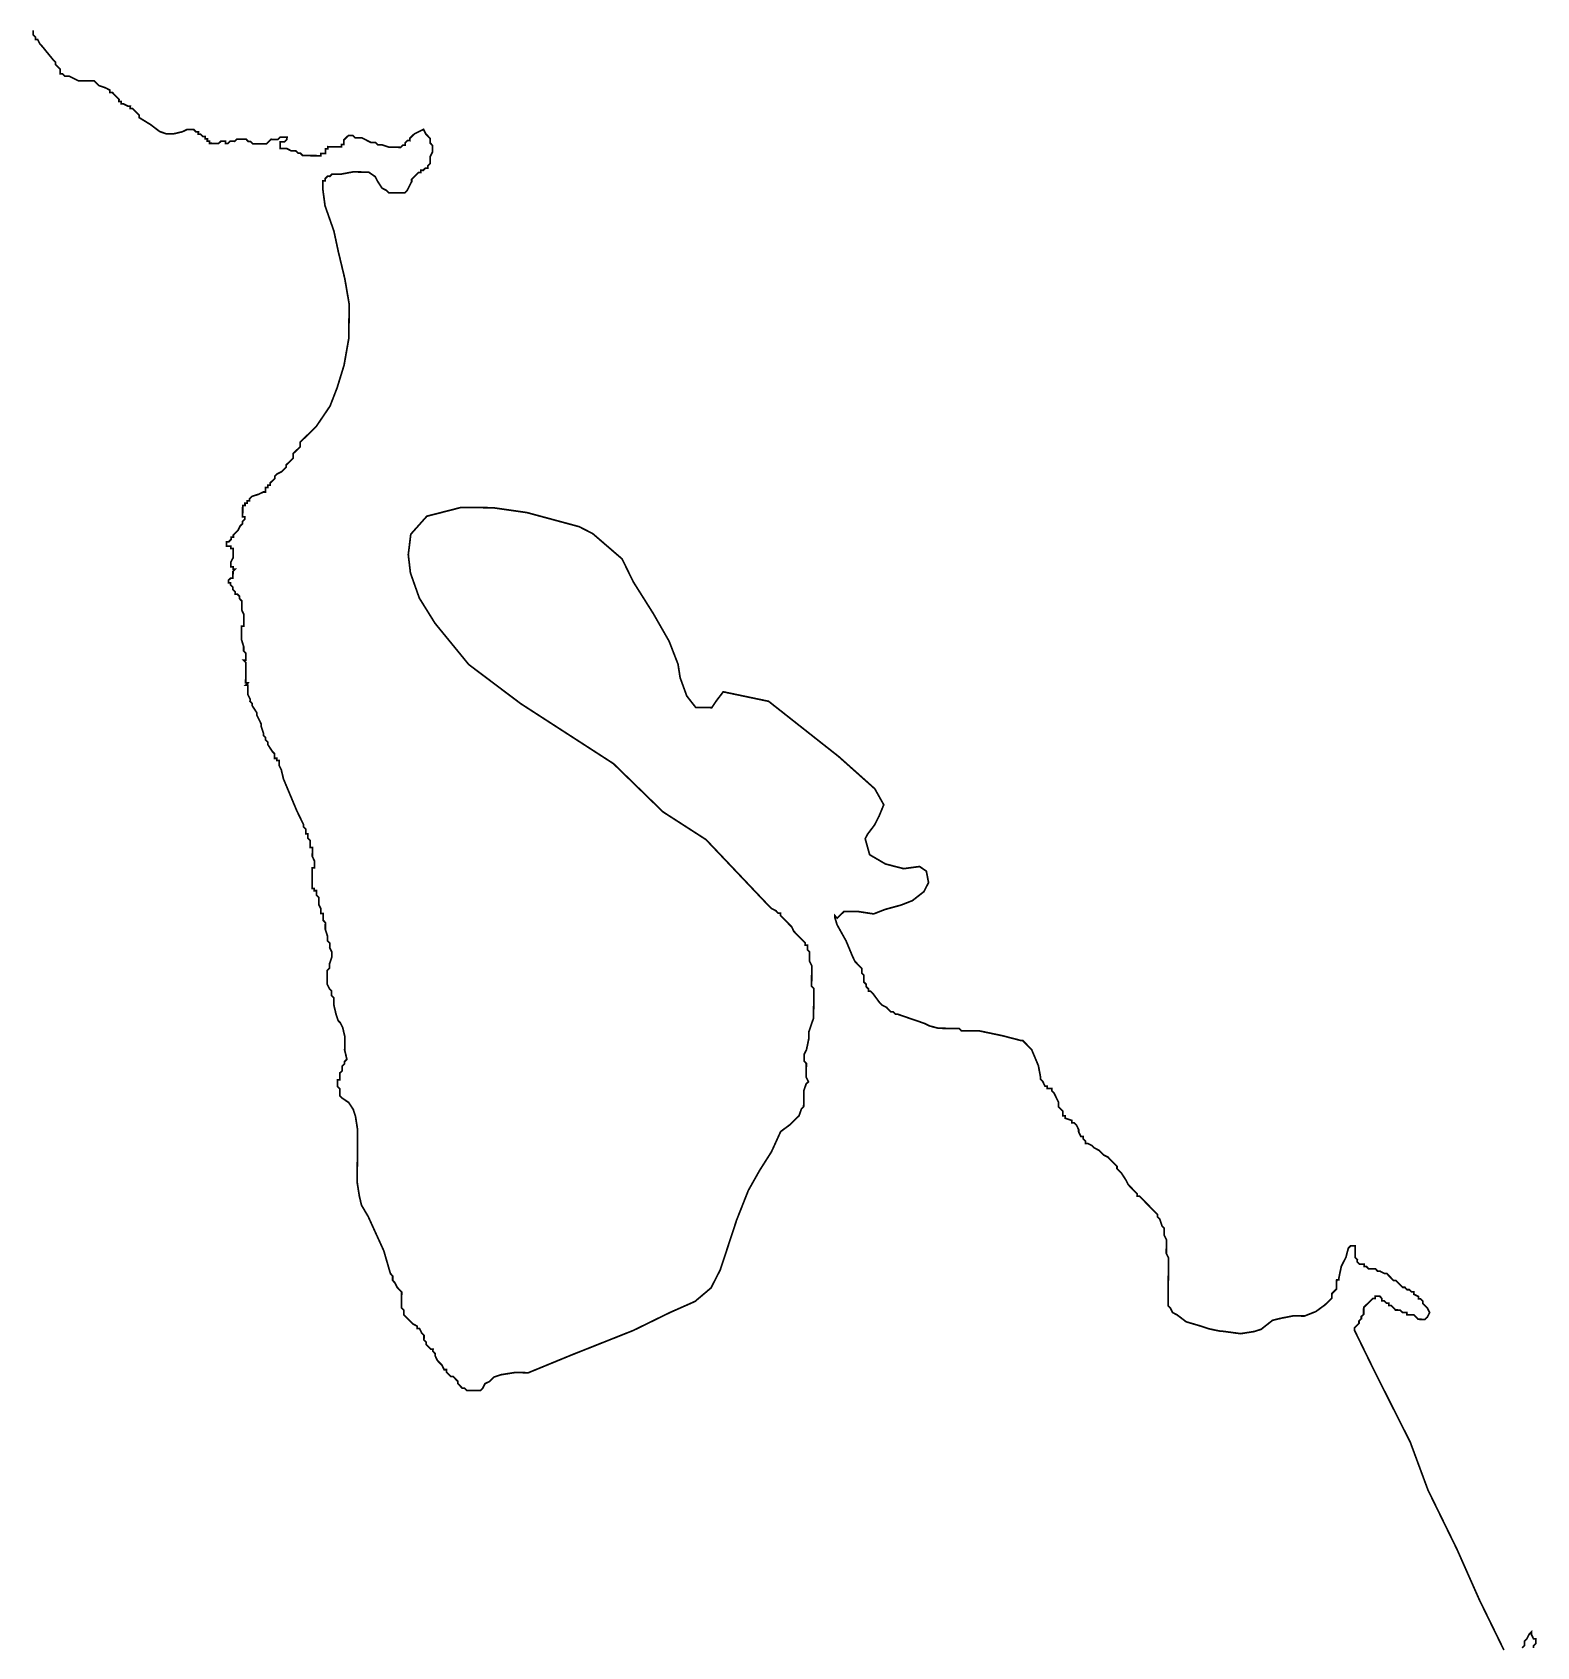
# Model space of a CAD drawing. Header units: metres. Extents: x 290190 to 339802, y 1811045 to 1991312.
# Drawn here: x 308450 to 311110, y 1909742 to 1912597 of the extents above; entities that cross this region are included whole.
import ezdxf

# ---------------------------------------------------------------- set-up
doc = ezdxf.new("R2010")
doc.units = ezdxf.units.M
doc.header["$MEASUREMENT"] = 0
doc.layers.add('HAZARDS LINE', color=1, linetype='Continuous')

msp = doc.modelspace()

# ---------------------------------------------------------------- linework, layer by layer
at = {"layer": 'HAZARDS LINE', "lineweight": 18}
for points in [[(311052.4, 1909736.6, 3.02, 3.02, 0), (311048.4, 1909744.7, 3.02, 3.02, 0), (311008.9, 1909825.5, 3.02, 3.02, 0), (310969.5, 1909914.4, 3.02, 3.02, 0), (310918.1, 1910019.4, 3.02, 3.02, 0), (310886.7, 1910104.2, 3.02, 3.02, 0), (310823.5, 1910229.5, 3.02, 3.02, 0), (310791.9, 1910294.2, 3.02, 3.02, 0), (310787.9, 1910302.3, 3.02, 3.02, 0), (310788, 1910306.3, 3.02, 3.02, 0), (310796.1, 1910314.3, 3.02, 3.02, 0), (310796.1, 1910318.3, 3.02, 3.02, 0), (310800.2, 1910322.3, 3.02, 3.02, 0), (310800.2, 1910326.3, 3.02, 3.02, 0), (310804.3, 1910330.3, 3.02, 3.02, 0), (310804.3, 1910334.3, 3.02, 3.02, 0), (310804.3, 1910338.3, 3.02, 3.02, 0), (310804.4, 1910342.3, 3.02, 3.02, 0), (310808.4, 1910346.3, 3.02, 3.02, 0), (310812.5, 1910350.3, 3.02, 3.02, 0), (310816.6, 1910354.3, 3.02, 3.02, 0), (310820.6, 1910358.3, 3.02, 3.02, 0), (310824.6, 1910358.3, 3.02, 3.02, 0), (310824.7, 1910362.3, 3.02, 3.02, 0), (310828.7, 1910362.2, 3.02, 3.02, 0), (310832.7, 1910362.2, 3.02, 3.02, 0), (310836.7, 1910358.1, 3.02, 3.02, 0), (310836.7, 1910354.1, 3.02, 3.02, 0), (310840.7, 1910354.1, 3.02, 3.02, 0), (310844.7, 1910350, 3.02, 3.02, 0), (310848.7, 1910350, 3.02, 3.02, 0), (310848.7, 1910346, 3.02, 3.02, 0), (310852.7, 1910345.9, 3.02, 3.02, 0), (310856.7, 1910341.9, 3.02, 3.02, 0), (310860.7, 1910337.8, 3.02, 3.02, 0), (310864.7, 1910337.8, 3.02, 3.02, 0), (310868.7, 1910337.7, 3.02, 3.02, 0), (310872.7, 1910333.7, 3.02, 3.02, 0), (310876.7, 1910333.6, 3.02, 3.02, 0), (310880.7, 1910333.6, 3.02, 3.02, 0), (310880.7, 1910329.6, 3.02, 3.02, 0), (310884.7, 1910329.5, 3.02, 3.02, 0), (310888.7, 1910329.5, 3.02, 3.02, 0), (310892.8, 1910329.5, 3.02, 3.02, 0), (310900.7, 1910321.4, 3.02, 3.02, 0), (310912.8, 1910321.2, 3.02, 3.02, 0), (310916.9, 1910325.2, 3.02, 3.02, 0), (310921, 1910333.2, 3.02, 3.02, 0), (310917, 1910341.3, 3.02, 3.02, 0), (310909, 1910349.4, 3.02, 3.02, 0), (310909.1, 1910353.5, 3.02, 3.02, 0), (310905.1, 1910357.5, 3.02, 3.02, 0), (310901.1, 1910357.6, 3.02, 3.02, 0), (310901.1, 1910361.6, 3.02, 3.02, 0), (310893.1, 1910365.7, 3.02, 3.02, 0), (310893.1, 1910369.7, 3.02, 3.02, 0), (310889.1, 1910369.7, 3.02, 3.02, 0), (310885.1, 1910373.8, 3.02, 3.02, 0), (310881.1, 1910373.8, 3.02, 3.02, 0), (310877.1, 1910377.9, 3.02, 3.02, 0), (310873.1, 1910377.9, 3.02, 3.02, 0), (310869.1, 1910382, 3.02, 3.02, 0), (310861.1, 1910390.1, 3.02, 3.02, 0), (310857.1, 1910390.1, 3.02, 3.02, 0), (310853.1, 1910394.2, 3.02, 3.02, 0), (310849.1, 1910398.3, 3.02, 3.02, 0), (310845.2, 1910402.3, 3.02, 3.02, 0), (310841.1, 1910402.4, 3.02, 3.02, 0), (310833.1, 1910406.5, 3.02, 3.02, 0), (310829.1, 1910406.5, 3.02, 3.02, 0), (310825.1, 1910410.6, 3.02, 3.02, 0), (310821.1, 1910410.6, 3.02, 3.02, 0), (310817.1, 1910410.6, 3.02, 3.02, 0), (310813, 1910410.7, 3.02, 3.02, 0), (310809.1, 1910414.7, 3.02, 3.02, 0), (310805, 1910414.8, 3.02, 3.02, 0), (310805.1, 1910418.8, 3.02, 3.02, 0), (310801.1, 1910418.8, 3.02, 3.02, 0), (310797, 1910418.9, 3.02, 3.02, 0), (310793, 1910422.9, 3.02, 3.02, 0), (310793.1, 1910426.9, 3.02, 3.02, 0), (310789.1, 1910431, 3.02, 3.02, 0), (310789.1, 1910435, 3.02, 3.02, 0), (310789.2, 1910439, 3.02, 3.02, 0), (310789.2, 1910443.1, 3.02, 3.02, 0), (310789.3, 1910451.1, 3.02, 3.02, 0), (310785.3, 1910451.2, 3.02, 3.02, 0), (310781.2, 1910451.2, 3.02, 3.02, 0), (310777.2, 1910447.2, 3.02, 3.02, 0), (310773, 1910431.1, 3.02, 3.02, 0), (310764.8, 1910415.1, 3.02, 3.02, 0), (310760.6, 1910395, 3.02, 3.02, 0), (310760.6, 1910391, 3.02, 3.02, 0), (310756.6, 1910391.1, 3.02, 3.02, 0), (310756.5, 1910387, 3.02, 3.02, 0), (310756.5, 1910383, 3.02, 3.02, 0), (310756.4, 1910379, 3.02, 3.02, 0), (310756.4, 1910375, 3.02, 3.02, 0), (310752.3, 1910371, 3.02, 3.02, 0), (310748.3, 1910367, 3.02, 3.02, 0), (310748.2, 1910358.9, 3.02, 3.02, 0), (310736, 1910347, 3.02, 3.02, 0), (310719.8, 1910335.1, 3.02, 3.02, 0), (310699.7, 1910327.2, 3.02, 3.02, 0), (310679.5, 1910327.4, 3.02, 3.02, 0), (310659.4, 1910323.5, 3.02, 3.02, 0), (310643.3, 1910319.7, 3.02, 3.02, 0), (310623, 1910303.7, 3.02, 3.02, 0), (310610.9, 1910299.8, 3.02, 3.02, 0), (310586.7, 1910296, 3.02, 3.02, 0), (310554.6, 1910300.3, 3.02, 3.02, 0), (310550.6, 1910300.4, 3.02, 3.02, 0), (310530.5, 1910304.6, 3.02, 3.02, 0), (310518.5, 1910308.7, 3.02, 3.02, 0), (310490.4, 1910317, 3.02, 3.02, 0), (310474.4, 1910329.2, 3.02, 3.02, 0), (310466.4, 1910333.3, 3.02, 3.02, 0), (310462.4, 1910341.4, 3.02, 3.02, 0), (310458.4, 1910345.5, 3.02, 3.02, 0), (310458.5, 1910353.5, 3.02, 3.02, 0), (310458.6, 1910365.6, 3.02, 3.02, 0), (310458.8, 1910385.7, 3.02, 3.02, 0), (310458.9, 1910397.8, 3.02, 3.02, 0), (310459.1, 1910413.9, 3.02, 3.02, 0), (310459.2, 1910430, 3.02, 3.02, 0), (310455.3, 1910438, 3.02, 3.02, 0), (310455.4, 1910450.1, 3.02, 3.02, 0), (310455.4, 1910458.2, 3.02, 3.02, 0), (310455.5, 1910462.2, 3.02, 3.02, 0), (310451.5, 1910470.3, 3.02, 3.02, 0), (310451.6, 1910478.3, 3.02, 3.02, 0), (310451.6, 1910482.3, 3.02, 3.02, 0), (310447.7, 1910486.4, 3.02, 3.02, 0), (310443.7, 1910498.5, 3.02, 3.02, 0), (310439.8, 1910502.6, 3.02, 3.02, 0), (310439.8, 1910506.6, 3.02, 3.02, 0), (310415.9, 1910530.9, 3.02, 3.02, 0), (310411.9, 1910535, 3.02, 3.02, 0), (310407.9, 1910539.1, 3.02, 3.02, 0), (310403.9, 1910539.1, 3.02, 3.02, 0), (310403.9, 1910543.1, 3.02, 3.02, 0), (310392, 1910555.3, 3.02, 3.02, 0), (310388, 1910559.4, 3.02, 3.02, 0), (310384, 1910567.4, 3.02, 3.02, 0), (310376.1, 1910579.6, 3.02, 3.02, 0), (310368.1, 1910587.7, 3.02, 3.02, 0), (310368.1, 1910591.7, 3.02, 3.02, 0), (310364.2, 1910595.8, 3.02, 3.02, 0), (310360.2, 1910599.8, 3.02, 3.02, 0), (310356.2, 1910603.9, 3.02, 3.02, 0), (310352.2, 1910608, 3.02, 3.02, 0), (310344.2, 1910612.1, 3.02, 3.02, 0), (310340.2, 1910616.1, 3.02, 3.02, 0), (310336.2, 1910620.2, 3.02, 3.02, 0), (310328.2, 1910624.3, 3.02, 3.02, 0), (310324.2, 1910628.3, 3.02, 3.02, 0), (310316.2, 1910632.4, 3.02, 3.02, 0), (310312.2, 1910632.5, 3.02, 3.02, 0), (310312.2, 1910636.5, 3.02, 3.02, 0), (310308.2, 1910640.5, 3.02, 3.02, 0), (310308.3, 1910644.6, 3.02, 3.02, 0), (310304.3, 1910644.6, 3.02, 3.02, 0), (310300.3, 1910652.7, 3.02, 3.02, 0), (310300.3, 1910656.7, 3.02, 3.02, 0), (310296.4, 1910664.8, 3.02, 3.02, 0), (310292.4, 1910668.8, 3.02, 3.02, 0), (310288.4, 1910668.9, 3.02, 3.02, 0), (310288.4, 1910672.9, 3.02, 3.02, 0), (310276.4, 1910677, 3.02, 3.02, 0), (310276.4, 1910681.1, 3.02, 3.02, 0), (310272.4, 1910681.1, 3.02, 3.02, 0), (310272.4, 1910685.1, 3.02, 3.02, 0), (310272.5, 1910689.1, 3.02, 3.02, 0), (310264.5, 1910697.3, 3.02, 3.02, 0), (310264.6, 1910705.3, 3.02, 3.02, 0), (310256.7, 1910721.5, 3.02, 3.02, 0), (310252.7, 1910725.5, 3.02, 3.02, 0), (310252.7, 1910729.6, 3.02, 3.02, 0), (310244.7, 1910729.6, 3.02, 3.02, 0), (310244.7, 1910733.7, 3.02, 3.02, 0), (310240.7, 1910733.7, 3.02, 3.02, 0), (310236.8, 1910741.8, 3.02, 3.02, 0), (310232.8, 1910745.8, 3.02, 3.02, 0), (310232.8, 1910749.9, 3.02, 3.02, 0), (310229, 1910770, 3.02, 3.02, 0), (310217.1, 1910798.3, 3.02, 3.02, 0), (310201.2, 1910814.5, 3.02, 3.02, 0), (310197.2, 1910814.6, 3.02, 3.02, 0), (310165.1, 1910822.9, 3.02, 3.02, 0), (310124.9, 1910831.3, 3.02, 3.02, 0), (310096.8, 1910831.6, 3.02, 3.02, 0), (310092.7, 1910831.6, 3.02, 3.02, 0), (310088.8, 1910835.7, 3.02, 3.02, 0), (310076.7, 1910835.8, 3.02, 3.02, 0), (310072.7, 1910835.8, 3.02, 3.02, 0), (310068.6, 1910835.8, 3.02, 3.02, 0), (310060.6, 1910835.9, 3.02, 3.02, 0), (310052.6, 1910836, 3.02, 3.02, 0), (310036.5, 1910840.1, 3.02, 3.02, 0), (310028.5, 1910844.2, 3.02, 3.02, 0), (310016.5, 1910848.4, 3.02, 3.02, 0), (310004.4, 1910852.5, 3.02, 3.02, 0), (309980.4, 1910860.8, 3.02, 3.02, 0), (309976.3, 1910860.8, 3.02, 3.02, 0), (309972.4, 1910864.9, 3.02, 3.02, 0), (309968.3, 1910864.9, 3.02, 3.02, 0), (309964.3, 1910869, 3.02, 3.02, 0), (309960.4, 1910873, 3.02, 3.02, 0), (309952.4, 1910877.1, 3.02, 3.02, 0), (309948.4, 1910881.2, 3.02, 3.02, 0), (309936.4, 1910897.4, 3.02, 3.02, 0), (309932.5, 1910901.4, 3.02, 3.02, 0), (309928.4, 1910901.5, 3.02, 3.02, 0), (309928.5, 1910905.5, 3.02, 3.02, 0), (309924.5, 1910909.6, 3.02, 3.02, 0), (309924.5, 1910913.6, 3.02, 3.02, 0), (309920.5, 1910917.6, 3.02, 3.02, 0), (309920.6, 1910921.7, 3.02, 3.02, 0), (309920.6, 1910925.7, 3.02, 3.02, 0), (309920.6, 1910929.7, 3.02, 3.02, 0), (309916.7, 1910933.8, 3.02, 3.02, 0), (309916.7, 1910937.8, 3.02, 3.02, 0), (309916.7, 1910941.8, 3.02, 3.02, 0), (309912.7, 1910945.9, 3.02, 3.02, 0), (309908.8, 1910949.9, 3.02, 3.02, 0), (309904.8, 1910954, 3.02, 3.02, 0), (309900.8, 1910962.1, 3.02, 3.02, 0), (309889, 1910990.4, 3.02, 3.02, 0), (309873.2, 1911018.7, 3.02, 3.02, 0), (309869.3, 1911030.8, 3.02, 3.02, 0), (309869.3, 1911034.8, 3.02, 3.02, 0), (309873.3, 1911030.7, 3.02, 3.02, 0), (309885.5, 1911042.7, 3.02, 3.02, 0), (309909.6, 1911042.5, 3.02, 3.02, 0), (309937.7, 1911038.2, 3.02, 3.02, 0), (309957.9, 1911046.1, 3.02, 3.02, 0), (309986.1, 1911053.8, 3.02, 3.02, 0), (310006.3, 1911061.7, 3.02, 3.02, 0), (310026.6, 1911077.6, 3.02, 3.02, 0), (310034.8, 1911093.6, 3.02, 3.02, 0), (310030.9, 1911113.8, 3.02, 3.02, 0), (310018.9, 1911122, 3.02, 3.02, 0), (309990.7, 1911118.2, 3.02, 3.02, 0), (309958.6, 1911126.5, 3.02, 3.02, 0), (309930.6, 1911142.9, 3.02, 3.02, 0), (309922.8, 1911171.1, 3.02, 3.02, 0), (309926.9, 1911179.1, 3.02, 3.02, 0), (309939.1, 1911195.1, 3.02, 3.02, 0), (309947.3, 1911211.1, 3.02, 3.02, 0), (309955.6, 1911231.2, 3.02, 3.02, 0), (309939.7, 1911259.5, 3.02, 3.02, 0), (309875.9, 1911316.4, 3.02, 3.02, 0), (309752, 1911414.1, 3.02, 3.02, 0), (309671.7, 1911430.9, 3.02, 3.02, 0), (309659.5, 1911414.9, 3.02, 3.02, 0), (309651.4, 1911402.9, 3.02, 3.02, 0), (309623.2, 1911403.1, 3.02, 3.02, 0), (309607.3, 1911423.4, 3.02, 3.02, 0), (309595.5, 1911455.7, 3.02, 3.02, 0), (309591.7, 1911479.9, 3.02, 3.02, 0), (309576, 1911520.3, 3.02, 3.02, 0), (309548.3, 1911568.8, 3.02, 3.02, 0), (309512.6, 1911625.4, 3.02, 3.02, 0), (309492.8, 1911665.9, 3.02, 3.02, 0), (309440.9, 1911710.6, 3.02, 3.02, 0), (309416.9, 1911722.9, 3.02, 3.02, 0), (309324.6, 1911747.8, 3.02, 3.02, 0), (309264.3, 1911756.4, 3.02, 3.02, 0), (309208, 1911756.9, 3.02, 3.02, 0), (309147.5, 1911741.4, 3.02, 3.02, 0), (309119.1, 1911709.5, 3.02, 3.02, 0), (309114.7, 1911673.3, 3.02, 3.02, 0), (309118.5, 1911641.1, 3.02, 3.02, 0), (309134.2, 1911596.7, 3.02, 3.02, 0), (309161.9, 1911552.2, 3.02, 3.02, 0), (309221.6, 1911479.2, 3.02, 3.02, 0), (309313.5, 1911410, 3.02, 3.02, 0), (309477.5, 1911303.9, 3.02, 3.02, 0), (309565.2, 1911218.6, 3.02, 3.02, 0), (309641.2, 1911169.6, 3.02, 3.02, 0), (309752.8, 1911051.9, 3.02, 3.02, 0), (309756.8, 1911047.9, 3.02, 3.02, 0), (309764.8, 1911043.8, 3.02, 3.02, 0), (309768.8, 1911039.7, 3.02, 3.02, 0), (309772.8, 1911039.7, 3.02, 3.02, 0), (309772.8, 1911035.7, 3.02, 3.02, 0), (309776.7, 1911031.6, 3.02, 3.02, 0), (309780.7, 1911027.5, 3.02, 3.02, 0), (309784.7, 1911023.5, 3.02, 3.02, 0), (309788.7, 1911019.4, 3.02, 3.02, 0), (309792.7, 1911015.4, 3.02, 3.02, 0), (309796.6, 1911007.3, 3.02, 3.02, 0), (309804.6, 1910999.2, 3.02, 3.02, 0), (309808.6, 1910995.1, 3.02, 3.02, 0), (309812.6, 1910991, 3.02, 3.02, 0), (309816.6, 1910987, 3.02, 3.02, 0), (309816.5, 1910983, 3.02, 3.02, 0), (309820.6, 1910982.9, 3.02, 3.02, 0), (309820.5, 1910978.9, 3.02, 3.02, 0), (309820.5, 1910974.9, 3.02, 3.02, 0), (309824.5, 1910970.8, 3.02, 3.02, 0), (309824.4, 1910966.8, 3.02, 3.02, 0), (309824.4, 1910962.8, 3.02, 3.02, 0), (309824.3, 1910954.7, 3.02, 3.02, 0), (309828.3, 1910946.6, 3.02, 3.02, 0), (309828.2, 1910938.6, 3.02, 3.02, 0), (309828.1, 1910926.5, 3.02, 3.02, 0), (309828.1, 1910922.5, 3.02, 3.02, 0), (309828, 1910914.5, 3.02, 3.02, 0), (309827.9, 1910910.4, 3.02, 3.02, 0), (309831.9, 1910906.4, 3.02, 3.02, 0), (309831.8, 1910890.3, 3.02, 3.02, 0), (309831.7, 1910886.3, 3.02, 3.02, 0), (309831.7, 1910882.2, 3.02, 3.02, 0), (309831.7, 1910878.2, 3.02, 3.02, 0), (309831.6, 1910870.2, 3.02, 3.02, 0), (309831.5, 1910862.1, 3.02, 3.02, 0), (309831.5, 1910858.1, 3.02, 3.02, 0), (309831.5, 1910854.1, 3.02, 3.02, 0), (309827.3, 1910842, 3.02, 3.02, 0), (309823.2, 1910830, 3.02, 3.02, 0), (309823.1, 1910822, 3.02, 3.02, 0), (309823.1, 1910817.9, 3.02, 3.02, 0), (309818.9, 1910797.9, 3.02, 3.02, 0), (309814.8, 1910789.8, 3.02, 3.02, 0), (309814.7, 1910785.8, 3.02, 3.02, 0), (309814.7, 1910781.8, 3.02, 3.02, 0), (309814.7, 1910777.8, 3.02, 3.02, 0), (309818.7, 1910773.7, 3.02, 3.02, 0), (309818.6, 1910765.7, 3.02, 3.02, 0), (309818.6, 1910761.6, 3.02, 3.02, 0), (309818.5, 1910757.6, 3.02, 3.02, 0), (309818.4, 1910749.6, 3.02, 3.02, 0), (309822.4, 1910741.5, 3.02, 3.02, 0), (309818.3, 1910737.5, 3.02, 3.02, 0), (309814.2, 1910725.5, 3.02, 3.02, 0), (309814.2, 1910721.5, 3.02, 3.02, 0), (309814.1, 1910713.4, 3.02, 3.02, 0), (309814, 1910701.3, 3.02, 3.02, 0), (309813.9, 1910697.3, 3.02, 3.02, 0), (309809.9, 1910693.3, 3.02, 3.02, 0), (309805.8, 1910681.3, 3.02, 3.02, 0), (309801.7, 1910677.3, 3.02, 3.02, 0), (309789.5, 1910665.3, 3.02, 3.02, 0), (309773.3, 1910653.4, 3.02, 3.02, 0), (309756.9, 1910617.4, 3.02, 3.02, 0), (309736.5, 1910585.4, 3.02, 3.02, 0), (309716.1, 1910549.3, 3.02, 3.02, 0), (309695.5, 1910497.2, 3.02, 3.02, 0), (309666.5, 1910409, 3.02, 3.02, 0), (309650.1, 1910376.9, 3.02, 3.02, 0), (309621.8, 1910353, 3.02, 3.02, 0), (309577.3, 1910333.3, 3.02, 3.02, 0), (309512.7, 1910301.7, 3.02, 3.02, 0), (309403.7, 1910258.4, 3.02, 3.02, 0), (309327, 1910226.9, 3.02, 3.02, 0), (309314.9, 1910227.1, 3.02, 3.02, 0), (309310.9, 1910227.1, 3.02, 3.02, 0), (309306.8, 1910227.1, 3.02, 3.02, 0), (309302.8, 1910227.2, 3.02, 3.02, 0), (309278.7, 1910223.4, 3.02, 3.02, 0), (309266.5, 1910219.4, 3.02, 3.02, 0), (309258.4, 1910211.5, 3.02, 3.02, 0), (309250.3, 1910207.5, 3.02, 3.02, 0), (309246.3, 1910199.5, 3.02, 3.02, 0), (309242.2, 1910195.5, 3.02, 3.02, 0), (309234.1, 1910195.6, 3.02, 3.02, 0), (309230.1, 1910195.6, 3.02, 3.02, 0), (309226.1, 1910195.7, 3.02, 3.02, 0), (309222.1, 1910195.7, 3.02, 3.02, 0), (309218.1, 1910195.7, 3.02, 3.02, 0), (309214.1, 1910199.8, 3.02, 3.02, 0), (309210, 1910199.8, 3.02, 3.02, 0), (309206.1, 1910203.9, 3.02, 3.02, 0), (309202.1, 1910208, 3.02, 3.02, 0), (309202.1, 1910212, 3.02, 3.02, 0), (309198.1, 1910216, 3.02, 3.02, 0), (309194.1, 1910220.1, 3.02, 3.02, 0), (309190.1, 1910220.1, 3.02, 3.02, 0), (309186.1, 1910224.2, 3.02, 3.02, 0), (309182.1, 1910228.3, 3.02, 3.02, 0), (309182.2, 1910232.3, 3.02, 3.02, 0), (309178.2, 1910232.3, 3.02, 3.02, 0), (309174.2, 1910240.4, 3.02, 3.02, 0), (309166.2, 1910248.5, 3.02, 3.02, 0), (309162.3, 1910256.6, 3.02, 3.02, 0), (309162.3, 1910260.6, 3.02, 3.02, 0), (309158.3, 1910264.7, 3.02, 3.02, 0), (309158.4, 1910268.7, 3.02, 3.02, 0), (309154.4, 1910268.7, 3.02, 3.02, 0), (309150.4, 1910272.8, 3.02, 3.02, 0), (309146.4, 1910276.9, 3.02, 3.02, 0), (309146.4, 1910280.9, 3.02, 3.02, 0), (309142.4, 1910284.9, 3.02, 3.02, 0), (309142.5, 1910289, 3.02, 3.02, 0), (309142.5, 1910293, 3.02, 3.02, 0), (309138.5, 1910297, 3.02, 3.02, 0), (309134.6, 1910305.1, 3.02, 3.02, 0), (309130.5, 1910305.2, 3.02, 3.02, 0), (309130.6, 1910309.2, 3.02, 3.02, 0), (309122.6, 1910313.3, 3.02, 3.02, 0), (309118.6, 1910317.3, 3.02, 3.02, 0), (309114.6, 1910321.4, 3.02, 3.02, 0), (309110.6, 1910325.5, 3.02, 3.02, 0), (309106.6, 1910329.5, 3.02, 3.02, 0), (309106.7, 1910333.5, 3.02, 3.02, 0), (309106.7, 1910337.6, 3.02, 3.02, 0), (309102.7, 1910341.6, 3.02, 3.02, 0), (309102.8, 1910353.7, 3.02, 3.02, 0), (309102.9, 1910357.7, 3.02, 3.02, 0), (309103, 1910369.8, 3.02, 3.02, 0), (309095, 1910377.9, 3.02, 3.02, 0), (309091, 1910386, 3.02, 3.02, 0), (309087.1, 1910390.1, 3.02, 3.02, 0), (309087.1, 1910398.1, 3.02, 3.02, 0), (309083.1, 1910402.2, 3.02, 3.02, 0), (309071.4, 1910442.5, 3.02, 3.02, 0), (309043.8, 1910503.1, 3.02, 3.02, 0), (309031.9, 1910523.3, 3.02, 3.02, 0), (309028.1, 1910539.5, 3.02, 3.02, 0), (309024.3, 1910563.6, 3.02, 3.02, 0), (309024.7, 1910607.9, 3.02, 3.02, 0), (309025.1, 1910656.2, 3.02, 3.02, 0), (309021.3, 1910680.3, 3.02, 3.02, 0), (309017.4, 1910692.4, 3.02, 3.02, 0), (309009.4, 1910704.6, 3.02, 3.02, 0), (308997.5, 1910712.7, 3.02, 3.02, 0), (308993.5, 1910716.8, 3.02, 3.02, 0), (308993.5, 1910720.8, 3.02, 3.02, 0), (308993.5, 1910724.8, 3.02, 3.02, 0), (308993.6, 1910728.9, 3.02, 3.02, 0), (308989.6, 1910732.9, 3.02, 3.02, 0), (308989.6, 1910737, 3.02, 3.02, 0), (308989.7, 1910741, 3.02, 3.02, 0), (308989.7, 1910745, 3.02, 3.02, 0), (308993.7, 1910745, 3.02, 3.02, 0), (308993.8, 1910749, 3.02, 3.02, 0), (308993.8, 1910757, 3.02, 3.02, 0), (308997.9, 1910761, 3.02, 3.02, 0), (308998, 1910769.1, 3.02, 3.02, 0), (309002, 1910773.1, 3.02, 3.02, 0), (309002.1, 1910777.1, 3.02, 3.02, 0), (309006.1, 1910781.1, 3.02, 3.02, 0), (309002.2, 1910797.2, 3.02, 3.02, 0), (309002.5, 1910821.3, 3.02, 3.02, 0), (308998.6, 1910837.5, 3.02, 3.02, 0), (308994.6, 1910845.5, 3.02, 3.02, 0), (308990.6, 1910849.6, 3.02, 3.02, 0), (308986.7, 1910861.7, 3.02, 3.02, 0), (308982.9, 1910877.8, 3.02, 3.02, 0), (308982.9, 1910881.9, 3.02, 3.02, 0), (308982.9, 1910885.9, 3.02, 3.02, 0), (308983, 1910889.9, 3.02, 3.02, 0), (308979, 1910894, 3.02, 3.02, 0), (308979, 1910898, 3.02, 3.02, 0), (308979, 1910902, 3.02, 3.02, 0), (308975.1, 1910906.1, 3.02, 3.02, 0), (308971.1, 1910914.2, 3.02, 3.02, 0), (308971.1, 1910918.2, 3.02, 3.02, 0), (308971.2, 1910922.2, 3.02, 3.02, 0), (308971.2, 1910926.2, 3.02, 3.02, 0), (308971.3, 1910930.2, 3.02, 3.02, 0), (308971.3, 1910938.3, 3.02, 3.02, 0), (308975.4, 1910942.3, 3.02, 3.02, 0), (308975.5, 1910950.3, 3.02, 3.02, 0), (308979.6, 1910962.4, 3.02, 3.02, 0), (308979.6, 1910966.4, 3.02, 3.02, 0), (308979.7, 1910970.4, 3.02, 3.02, 0), (308975.7, 1910978.5, 3.02, 3.02, 0), (308975.8, 1910982.5, 3.02, 3.02, 0), (308975.8, 1910986.5, 3.02, 3.02, 0), (308971.8, 1910990.6, 3.02, 3.02, 0), (308971.8, 1910994.6, 3.02, 3.02, 0), (308971.9, 1910998.6, 3.02, 3.02, 0), (308968, 1911010.7, 3.02, 3.02, 0), (308968, 1911014.8, 3.02, 3.02, 0), (308968, 1911018.8, 3.02, 3.02, 0), (308968.1, 1911022.8, 3.02, 3.02, 0), (308964.1, 1911026.9, 3.02, 3.02, 0), (308964.1, 1911030.9, 3.02, 3.02, 0), (308964.2, 1911034.9, 3.02, 3.02, 0), (308964.2, 1911038.9, 3.02, 3.02, 0), (308960.2, 1911039, 3.02, 3.02, 0), (308960.2, 1911043, 3.02, 3.02, 0), (308960.2, 1911047, 3.02, 3.02, 0), (308956.3, 1911055.1, 3.02, 3.02, 0), (308956.3, 1911059.1, 3.02, 3.02, 0), (308956.4, 1911067.2, 3.02, 3.02, 0), (308952.4, 1911071.2, 3.02, 3.02, 0), (308952.5, 1911075.3, 3.02, 3.02, 0), (308952.5, 1911079.3, 3.02, 3.02, 0), (308948.5, 1911079.3, 3.02, 3.02, 0), (308948.5, 1911083.3, 3.02, 3.02, 0), (308944.5, 1911083.4, 3.02, 3.02, 0), (308944.5, 1911087.4, 3.02, 3.02, 0), (308944.6, 1911091.4, 3.02, 3.02, 0), (308944.7, 1911103.5, 3.02, 3.02, 0), (308944.8, 1911115.6, 3.02, 3.02, 0), (308944.8, 1911119.6, 3.02, 3.02, 0), (308948.8, 1911119.6, 3.02, 3.02, 0), (308948.9, 1911123.6, 3.02, 3.02, 0), (308948.9, 1911127.6, 3.02, 3.02, 0), (308948.9, 1911131.6, 3.02, 3.02, 0), (308945, 1911139.7, 3.02, 3.02, 0), (308945, 1911143.7, 3.02, 3.02, 0), (308945.1, 1911147.7, 3.02, 3.02, 0), (308945.1, 1911151.8, 3.02, 3.02, 0), (308945.1, 1911155.8, 3.02, 3.02, 0), (308941.1, 1911155.8, 3.02, 3.02, 0), (308941.1, 1911159.9, 3.02, 3.02, 0), (308941.2, 1911163.9, 3.02, 3.02, 0), (308941.2, 1911167.9, 3.02, 3.02, 0), (308937.2, 1911172, 3.02, 3.02, 0), (308937.3, 1911176, 3.02, 3.02, 0), (308937.3, 1911180, 3.02, 3.02, 0), (308933.3, 1911180, 3.02, 3.02, 0), (308933.3, 1911184.1, 3.02, 3.02, 0), (308933.4, 1911188.1, 3.02, 3.02, 0), (308929.4, 1911192.1, 3.02, 3.02, 0), (308929.4, 1911196.2, 3.02, 3.02, 0), (308917.6, 1911220.4, 3.02, 3.02, 0), (308893.9, 1911277, 3.02, 3.02, 0), (308890.1, 1911293.1, 3.02, 3.02, 0), (308886.1, 1911301.2, 3.02, 3.02, 0), (308886.1, 1911305.2, 3.02, 3.02, 0), (308886.2, 1911309.2, 3.02, 3.02, 0), (308882.2, 1911309.3, 3.02, 3.02, 0), (308882.2, 1911313.3, 3.02, 3.02, 0), (308878.2, 1911313.3, 3.02, 3.02, 0), (308878.2, 1911317.3, 3.02, 3.02, 0), (308878.2, 1911321.4, 3.02, 3.02, 0), (308874.3, 1911325.4, 3.02, 3.02, 0), (308866.3, 1911337.6, 3.02, 3.02, 0), (308866.4, 1911341.6, 3.02, 3.02, 0), (308862.4, 1911345.6, 3.02, 3.02, 0), (308862.4, 1911349.7, 3.02, 3.02, 0), (308858.4, 1911353.7, 3.02, 3.02, 0), (308858.5, 1911357.8, 3.02, 3.02, 0), (308854.5, 1911369.9, 3.02, 3.02, 0), (308854.6, 1911373.9, 3.02, 3.02, 0), (308846.7, 1911390, 3.02, 3.02, 0), (308846.7, 1911394.1, 3.02, 3.02, 0), (308838.8, 1911406.2, 3.02, 3.02, 0), (308838.8, 1911410.2, 3.02, 3.02, 0), (308834.8, 1911414.3, 3.02, 3.02, 0), (308834.9, 1911418.3, 3.02, 3.02, 0), (308830.9, 1911426.4, 3.02, 3.02, 0), (308831, 1911430.4, 3.02, 3.02, 0), (308831, 1911434.4, 3.02, 3.02, 0), (308831.1, 1911442.5, 3.02, 3.02, 0), (308827, 1911442.5, 3.02, 3.02, 0), (308831.1, 1911446.5, 3.02, 3.02, 0), (308827.1, 1911446.6, 3.02, 3.02, 0), (308827.2, 1911462.6, 3.02, 3.02, 0), (308827.3, 1911466.7, 3.02, 3.02, 0), (308827.3, 1911470.7, 3.02, 3.02, 0), (308827.3, 1911474.7, 3.02, 3.02, 0), (308827.4, 1911478.7, 3.02, 3.02, 0), (308827.4, 1911482.8, 3.02, 3.02, 0), (308823.4, 1911486.8, 3.02, 3.02, 0), (308827.4, 1911486.8, 3.02, 3.02, 0), (308827.5, 1911490.8, 3.02, 3.02, 0), (308827.5, 1911494.8, 3.02, 3.02, 0), (308827.5, 1911498.9, 3.02, 3.02, 0), (308823.6, 1911502.9, 3.02, 3.02, 0), (308823.6, 1911511, 3.02, 3.02, 0), (308819.7, 1911523.1, 3.02, 3.02, 0), (308819.8, 1911527.1, 3.02, 3.02, 0), (308819.8, 1911531.1, 3.02, 3.02, 0), (308819.8, 1911535.1, 3.02, 3.02, 0), (308819.9, 1911539.2, 3.02, 3.02, 0), (308819.9, 1911547.2, 3.02, 3.02, 0), (308824, 1911547.2, 3.02, 3.02, 0), (308824.1, 1911559.2, 3.02, 3.02, 0), (308824.1, 1911563.3, 3.02, 3.02, 0), (308824.1, 1911567.3, 3.02, 3.02, 0), (308820.2, 1911575.4, 3.02, 3.02, 0), (308820.2, 1911579.4, 3.02, 3.02, 0), (308820.3, 1911583.4, 3.02, 3.02, 0), (308820.3, 1911587.4, 3.02, 3.02, 0), (308820.3, 1911591.5, 3.02, 3.02, 0), (308816.4, 1911595.5, 3.02, 3.02, 0), (308816.4, 1911599.5, 3.02, 3.02, 0), (308812.4, 1911603.6, 3.02, 3.02, 0), (308808.4, 1911603.6, 3.02, 3.02, 0), (308808.4, 1911607.7, 3.02, 3.02, 0), (308804.4, 1911611.7, 3.02, 3.02, 0), (308804.5, 1911615.7, 3.02, 3.02, 0), (308800.5, 1911619.8, 3.02, 3.02, 0), (308800.5, 1911623.8, 3.02, 3.02, 0), (308796.5, 1911623.9, 3.02, 3.02, 0), (308796.5, 1911627.9, 3.02, 3.02, 0), (308800.6, 1911631.9, 3.02, 3.02, 0), (308804.6, 1911631.8, 3.02, 3.02, 0), (308804.6, 1911635.9, 3.02, 3.02, 0), (308804.7, 1911639.9, 3.02, 3.02, 0), (308804.7, 1911643.9, 3.02, 3.02, 0), (308808.8, 1911647.9, 3.02, 3.02, 0), (308804.8, 1911647.9, 3.02, 3.02, 0), (308804.8, 1911652, 3.02, 3.02, 0), (308800.8, 1911652, 3.02, 3.02, 0), (308800.8, 1911656, 3.02, 3.02, 0), (308800.8, 1911660, 3.02, 3.02, 0), (308804.9, 1911668, 3.02, 3.02, 0), (308805, 1911672.1, 3.02, 3.02, 0), (308805, 1911676.1, 3.02, 3.02, 0), (308805, 1911680.1, 3.02, 3.02, 0), (308805.1, 1911684.1, 3.02, 3.02, 0), (308801.1, 1911684.2, 3.02, 3.02, 0), (308801.1, 1911688.2, 3.02, 3.02, 0), (308797.1, 1911688.2, 3.02, 3.02, 0), (308793.1, 1911688.3, 3.02, 3.02, 0), (308793.1, 1911692.3, 3.02, 3.02, 0), (308793.1, 1911696.3, 3.02, 3.02, 0), (308797.2, 1911696.3, 3.02, 3.02, 0), (308801.2, 1911700.3, 3.02, 3.02, 0), (308801.2, 1911704.3, 3.02, 3.02, 0), (308805.3, 1911704.3, 3.02, 3.02, 0), (308805.3, 1911708.3, 3.02, 3.02, 0), (308809.4, 1911712.3, 3.02, 3.02, 0), (308813.4, 1911716.3, 3.02, 3.02, 0), (308817.5, 1911724.3, 3.02, 3.02, 0), (308821.6, 1911728.2, 3.02, 3.02, 0), (308821.6, 1911732.3, 3.02, 3.02, 0), (308825.7, 1911736.3, 3.02, 3.02, 0), (308825.7, 1911740.3, 3.02, 3.02, 0), (308821.7, 1911740.3, 3.02, 3.02, 0), (308821.7, 1911744.3, 3.02, 3.02, 0), (308821.8, 1911748.4, 3.02, 3.02, 0), (308821.8, 1911752.4, 3.02, 3.02, 0), (308821.8, 1911756.4, 3.02, 3.02, 0), (308821.9, 1911760.4, 3.02, 3.02, 0), (308825.9, 1911760.4, 3.02, 3.02, 0), (308825.9, 1911764.4, 3.02, 3.02, 0), (308829.9, 1911764.4, 3.02, 3.02, 0), (308830, 1911768.4, 3.02, 3.02, 0), (308834, 1911768.4, 3.02, 3.02, 0), (308834, 1911772.4, 3.02, 3.02, 0), (308838.1, 1911776.4, 3.02, 3.02, 0), (308850.2, 1911780.3, 3.02, 3.02, 0), (308858.3, 1911784.2, 3.02, 3.02, 0), (308862.3, 1911784.2, 3.02, 3.02, 0), (308862.3, 1911788.2, 3.02, 3.02, 0), (308862.4, 1911792.3, 3.02, 3.02, 0), (308866.4, 1911792.2, 3.02, 3.02, 0), (308866.4, 1911796.2, 3.02, 3.02, 0), (308870.5, 1911796.2, 3.02, 3.02, 0), (308870.5, 1911800.2, 3.02, 3.02, 0), (308874.6, 1911804.2, 3.02, 3.02, 0), (308878.6, 1911808.2, 3.02, 3.02, 0), (308878.7, 1911812.2, 3.02, 3.02, 0), (308882.7, 1911816.2, 3.02, 3.02, 0), (308890.8, 1911820.2, 3.02, 3.02, 0), (308894.9, 1911824.1, 3.02, 3.02, 0), (308898.9, 1911828.1, 3.02, 3.02, 0), (308898.9, 1911832.2, 3.02, 3.02, 0), (308903, 1911836.1, 3.02, 3.02, 0), (308907.1, 1911840.1, 3.02, 3.02, 0), (308911.1, 1911844.1, 3.02, 3.02, 0), (308911.2, 1911852.2, 3.02, 3.02, 0), (308915.3, 1911856.2, 3.02, 3.02, 0), (308919.3, 1911860.1, 3.02, 3.02, 0), (308923.4, 1911864.1, 3.02, 3.02, 0), (308923.4, 1911868.1, 3.02, 3.02, 0), (308923.4, 1911872.2, 3.02, 3.02, 0), (308935.6, 1911884.1, 3.02, 3.02, 0), (308951.9, 1911900.1, 3.02, 3.02, 0), (308976.3, 1911936.1, 3.02, 3.02, 0), (308988.7, 1911968.1, 3.02, 3.02, 0), (309001.1, 1912008.3, 3.02, 3.02, 0), (309009.6, 1912056.5, 3.02, 3.02, 0), (309009.9, 1912092.7, 3.02, 3.02, 0), (309010.1, 1912116.8, 3.02, 3.02, 0), (309002.5, 1912161.1, 3.02, 3.02, 0), (308990.9, 1912209.5, 3.02, 3.02, 0), (308983.1, 1912245.8, 3.02, 3.02, 0), (308967.5, 1912290.2, 3.02, 3.02, 0), (308963.7, 1912318.4, 3.02, 3.02, 0), (308963.8, 1912330.5, 3.02, 3.02, 0), (308963.8, 1912334.5, 3.02, 3.02, 0), (308967.9, 1912334.5, 3.02, 3.02, 0), (308967.9, 1912338.5, 3.02, 3.02, 0), (308971.9, 1912342.5, 3.02, 3.02, 0), (308976, 1912342.4, 3.02, 3.02, 0), (308980, 1912346.4, 3.02, 3.02, 0), (308984.1, 1912346.4, 3.02, 3.02, 0), (308992.1, 1912346.3, 3.02, 3.02, 0), (308996.1, 1912346.3, 3.02, 3.02, 0), (309016.3, 1912350.1, 3.02, 3.02, 0), (309024.3, 1912350.1, 3.02, 3.02, 0), (309032.4, 1912350, 3.02, 3.02, 0), (309044.4, 1912349.9, 3.02, 3.02, 0), (309056.4, 1912341.7, 3.02, 3.02, 0), (309060.4, 1912333.6, 3.02, 3.02, 0), (309068.3, 1912321.5, 3.02, 3.02, 0), (309076.3, 1912317.4, 3.02, 3.02, 0), (309080.3, 1912313.3, 3.02, 3.02, 0), (309088.3, 1912313.3, 3.02, 3.02, 0), (309100.4, 1912313.2, 3.02, 3.02, 0), (309108.5, 1912313.1, 3.02, 3.02, 0), (309112.5, 1912317.1, 3.02, 3.02, 0), (309116.6, 1912325.1, 3.02, 3.02, 0), (309120.7, 1912333.1, 3.02, 3.02, 0), (309120.7, 1912337.1, 3.02, 3.02, 0), (309124.8, 1912341.1, 3.02, 3.02, 0), (309128.9, 1912345.1, 3.02, 3.02, 0), (309132.9, 1912349.1, 3.02, 3.02, 0), (309136.9, 1912349, 3.02, 3.02, 0), (309137, 1912353.1, 3.02, 3.02, 0), (309141, 1912353, 3.02, 3.02, 0), (309145.1, 1912357, 3.02, 3.02, 0), (309149.1, 1912357, 3.02, 3.02, 0), (309149.1, 1912361, 3.02, 3.02, 0), (309153.2, 1912365, 3.02, 3.02, 0), (309153.2, 1912369, 3.02, 3.02, 0), (309153.3, 1912377.1, 3.02, 3.02, 0), (309157.4, 1912385.1, 3.02, 3.02, 0), (309157.5, 1912393.1, 3.02, 3.02, 0), (309157.5, 1912397.1, 3.02, 3.02, 0), (309153.5, 1912401.2, 3.02, 3.02, 0), (309153.6, 1912409.2, 3.02, 3.02, 0), (309149.6, 1912413.3, 3.02, 3.02, 0), (309145.6, 1912417.4, 3.02, 3.02, 0), (309141.7, 1912425.4, 3.02, 3.02, 0), (309133.6, 1912421.5, 3.02, 3.02, 0), (309125.5, 1912417.5, 3.02, 3.02, 0), (309121.4, 1912413.6, 3.02, 3.02, 0), (309117.4, 1912409.6, 3.02, 3.02, 0), (309117.3, 1912405.5, 3.02, 3.02, 0), (309113.3, 1912405.6, 3.02, 3.02, 0), (309109.3, 1912401.6, 3.02, 3.02, 0), (309109.2, 1912397.6, 3.02, 3.02, 0), (309105.2, 1912397.6, 3.02, 3.02, 0), (309101.1, 1912393.6, 3.02, 3.02, 0), (309097.1, 1912393.7, 3.02, 3.02, 0), (309093.1, 1912393.7, 3.02, 3.02, 0), (309089.1, 1912393.7, 3.02, 3.02, 0), (309085.1, 1912393.8, 3.02, 3.02, 0), (309081, 1912393.8, 3.02, 3.02, 0), (309069, 1912397.9, 3.02, 3.02, 0), (309065, 1912398, 3.02, 3.02, 0), (309061, 1912398, 3.02, 3.02, 0), (309057, 1912402.1, 3.02, 3.02, 0), (309048.9, 1912402.1, 3.02, 3.02, 0), (309032.9, 1912410.3, 3.02, 3.02, 0), (309024.9, 1912410.4, 3.02, 3.02, 0), (309020.8, 1912410.4, 3.02, 3.02, 0), (309016.9, 1912414.5, 3.02, 3.02, 0), (309012.8, 1912414.5, 3.02, 3.02, 0), (309008.8, 1912414.6, 3.02, 3.02, 0), (309004.7, 1912410.6, 3.02, 3.02, 0), (309000.7, 1912406.6, 3.02, 3.02, 0), (309000.7, 1912402.6, 3.02, 3.02, 0), (309000.6, 1912398.6, 3.02, 3.02, 0), (308996.6, 1912398.6, 3.02, 3.02, 0), (308996.6, 1912394.6, 3.02, 3.02, 0), (308992.5, 1912394.6, 3.02, 3.02, 0), (308988.5, 1912394.6, 3.02, 3.02, 0), (308984.5, 1912394.7, 3.02, 3.02, 0), (308980.5, 1912394.7, 3.02, 3.02, 0), (308976.4, 1912394.7, 3.02, 3.02, 0), (308972.4, 1912394.8, 3.02, 3.02, 0), (308972.4, 1912390.8, 3.02, 3.02, 0), (308968.4, 1912390.8, 3.02, 3.02, 0), (308968.3, 1912386.8, 3.02, 3.02, 0), (308968.3, 1912382.7, 3.02, 3.02, 0), (308964.3, 1912382.8, 3.02, 3.02, 0), (308960.2, 1912382.8, 3.02, 3.02, 0), (308960.2, 1912378.8, 3.02, 3.02, 0), (308956.2, 1912378.8, 3.02, 3.02, 0), (308952.2, 1912378.9, 3.02, 3.02, 0), (308948.1, 1912378.9, 3.02, 3.02, 0), (308944.1, 1912378.9, 3.02, 3.02, 0), (308940.1, 1912379, 3.02, 3.02, 0), (308932.1, 1912379.1, 3.02, 3.02, 0), (308928, 1912379.1, 3.02, 3.02, 0), (308924, 1912383.1, 3.02, 3.02, 0), (308920, 1912383.2, 3.02, 3.02, 0), (308916, 1912387.2, 3.02, 3.02, 0), (308908, 1912387.3, 3.02, 3.02, 0), (308900, 1912391.4, 3.02, 3.02, 0), (308896, 1912391.5, 3.02, 3.02, 0), (308891.9, 1912391.5, 3.02, 3.02, 0), (308887.9, 1912391.5, 3.02, 3.02, 0), (308887.9, 1912395.5, 3.02, 3.02, 0), (308888, 1912399.6, 3.02, 3.02, 0), (308888, 1912403.6, 3.02, 3.02, 0), (308892, 1912403.6, 3.02, 3.02, 0), (308896.1, 1912403.5, 3.02, 3.02, 0), (308900.1, 1912407.5, 3.02, 3.02, 0), (308900.2, 1912411.5, 3.02, 3.02, 0), (308896.1, 1912411.6, 3.02, 3.02, 0), (308892.1, 1912411.6, 3.02, 3.02, 0), (308888.1, 1912411.6, 3.02, 3.02, 0), (308884, 1912407.7, 3.02, 3.02, 0), (308880, 1912407.7, 3.02, 3.02, 0), (308876, 1912407.7, 3.02, 3.02, 0), (308872, 1912407.8, 3.02, 3.02, 0), (308867.9, 1912403.8, 3.02, 3.02, 0), (308863.8, 1912399.8, 3.02, 3.02, 0), (308859.8, 1912399.8, 3.02, 3.02, 0), (308855.8, 1912399.9, 3.02, 3.02, 0), (308851.8, 1912399.9, 3.02, 3.02, 0), (308847.8, 1912399.9, 3.02, 3.02, 0), (308843.7, 1912400, 3.02, 3.02, 0), (308839.7, 1912400, 3.02, 3.02, 0), (308835.7, 1912404.1, 3.02, 3.02, 0), (308831.7, 1912404.1, 3.02, 3.02, 0), (308827.7, 1912408.2, 3.02, 3.02, 0), (308823.7, 1912408.2, 3.02, 3.02, 0), (308819.7, 1912408.2, 3.02, 3.02, 0), (308815.7, 1912408.3, 3.02, 3.02, 0), (308811.6, 1912408.3, 3.02, 3.02, 0), (308807.6, 1912404.3, 3.02, 3.02, 0), (308803.5, 1912404.4, 3.02, 3.02, 0), (308799.5, 1912404.4, 3.02, 3.02, 0), (308795.5, 1912400.4, 3.02, 3.02, 0), (308791.4, 1912400.4, 3.02, 3.02, 0), (308791.5, 1912404.5, 3.02, 3.02, 0), (308787.5, 1912404.5, 3.02, 3.02, 0), (308783.4, 1912404.5, 3.02, 3.02, 0), (308779.4, 1912400.6, 3.02, 3.02, 0), (308775.4, 1912400.6, 3.02, 3.02, 0), (308771.3, 1912400.6, 3.02, 3.02, 0), (308767.3, 1912400.7, 3.02, 3.02, 0), (308763.3, 1912400.7, 3.02, 3.02, 0), (308763.3, 1912404.7, 3.02, 3.02, 0), (308759.3, 1912404.8, 3.02, 3.02, 0), (308759.3, 1912408.8, 3.02, 3.02, 0), (308755.3, 1912408.8, 3.02, 3.02, 0), (308755.4, 1912412.8, 3.02, 3.02, 0), (308751.3, 1912412.9, 3.02, 3.02, 0), (308747.3, 1912416.9, 3.02, 3.02, 0), (308743.3, 1912417, 3.02, 3.02, 0), (308743.4, 1912421, 3.02, 3.02, 0), (308739.3, 1912421, 3.02, 3.02, 0), (308735.3, 1912425.1, 3.02, 3.02, 0), (308731.3, 1912425.1, 3.02, 3.02, 0), (308727.3, 1912425.2, 3.02, 3.02, 0), (308723.3, 1912425.2, 3.02, 3.02, 0), (308715.2, 1912421.2, 3.02, 3.02, 0), (308699.1, 1912417.4, 3.02, 3.02, 0), (308691, 1912417.4, 3.02, 3.02, 0), (308687, 1912417.5, 3.02, 3.02, 0), (308675, 1912421.6, 3.02, 3.02, 0), (308659, 1912433.8, 3.02, 3.02, 0), (308639, 1912446.1, 3.02, 3.02, 0), (308639, 1912450.1, 3.02, 3.02, 0), (308635, 1912454.2, 3.02, 3.02, 0), (308631.1, 1912458.2, 3.02, 3.02, 0), (308627.1, 1912462.3, 3.02, 3.02, 0), (308623, 1912462.3, 3.02, 3.02, 0), (308623.1, 1912466.3, 3.02, 3.02, 0), (308619.1, 1912466.4, 3.02, 3.02, 0), (308611, 1912470.5, 3.02, 3.02, 0), (308607, 1912470.5, 3.02, 3.02, 0), (308607.1, 1912474.5, 3.02, 3.02, 0), (308603, 1912474.6, 3.02, 3.02, 0), (308603.1, 1912478.6, 3.02, 3.02, 0), (308599.1, 1912482.6, 3.02, 3.02, 0), (308595.1, 1912486.7, 3.02, 3.02, 0), (308591.1, 1912490.8, 3.02, 3.02, 0), (308587.1, 1912490.8, 3.02, 3.02, 0), (308587.1, 1912494.8, 3.02, 3.02, 0), (308579.1, 1912498.9, 3.02, 3.02, 0), (308567.1, 1912503.1, 3.02, 3.02, 0), (308559.1, 1912511.2, 3.02, 3.02, 0), (308555.1, 1912511.2, 3.02, 3.02, 0), (308547.1, 1912511.3, 3.02, 3.02, 0), (308539, 1912511.4, 3.02, 3.02, 0), (308535, 1912511.4, 3.02, 3.02, 0), (308531, 1912511.4, 3.02, 3.02, 0), (308523, 1912515.5, 3.02, 3.02, 0), (308514.9, 1912519.6, 3.02, 3.02, 0), (308506.9, 1912519.7, 3.02, 3.02, 0), (308502.9, 1912523.8, 3.02, 3.02, 0), (308498.9, 1912523.8, 3.02, 3.02, 0), (308498.9, 1912527.8, 3.02, 3.02, 0), (308499, 1912531.8, 3.02, 3.02, 0), (308495, 1912535.9, 3.02, 3.02, 0), (308491, 1912540, 3.02, 3.02, 0), (308491, 1912544, 3.02, 3.02, 0), (308487, 1912548, 3.02, 3.02, 0), (308467.1, 1912572.4, 3.02, 3.02, 0), (308463.2, 1912576.4, 3.02, 3.02, 0), (308459.2, 1912584.5, 3.02, 3.02, 0), (308455.2, 1912584.5, 3.02, 3.02, 0), (308455.2, 1912588.6, 3.02, 3.02, 0), (308451.2, 1912592.6, 3.02, 3.02, 0), (308451.3, 1912596.6, 3.02, 3.02, 0), (308451.3, 1912600.7, 3.02, 3.02, 0)], [(311104.7, 1909740.1, 3.02, 3.02, 0), (311104.7, 1909744.2, 3.02, 3.02, 0), (311108.8, 1909748.1, 3.02, 3.02, 0), (311108.8, 1909752.2, 3.02, 3.02, 0), (311108.8, 1909756.2, 3.02, 3.02, 0), (311104.8, 1909756.2, 3.02, 3.02, 0), (311100.9, 1909764.3, 3.02, 3.02, 0), (311100.9, 1909768.3, 3.02, 3.02, 0), (311096.9, 1909764.3, 3.02, 3.02, 0), (311092.8, 1909756.3, 3.02, 3.02, 0), (311088.7, 1909752.3, 3.02, 3.02, 0), (311088.7, 1909748.3, 3.02, 3.02, 0), (311088.6, 1909744.3, 3.02, 3.02, 0), (311084.6, 1909740.3, 3.02, 3.02, 0)]]:
    msp.add_lwpolyline(points, format="xyseb", dxfattribs=at)

doc.saveas('drawing.dxf')
